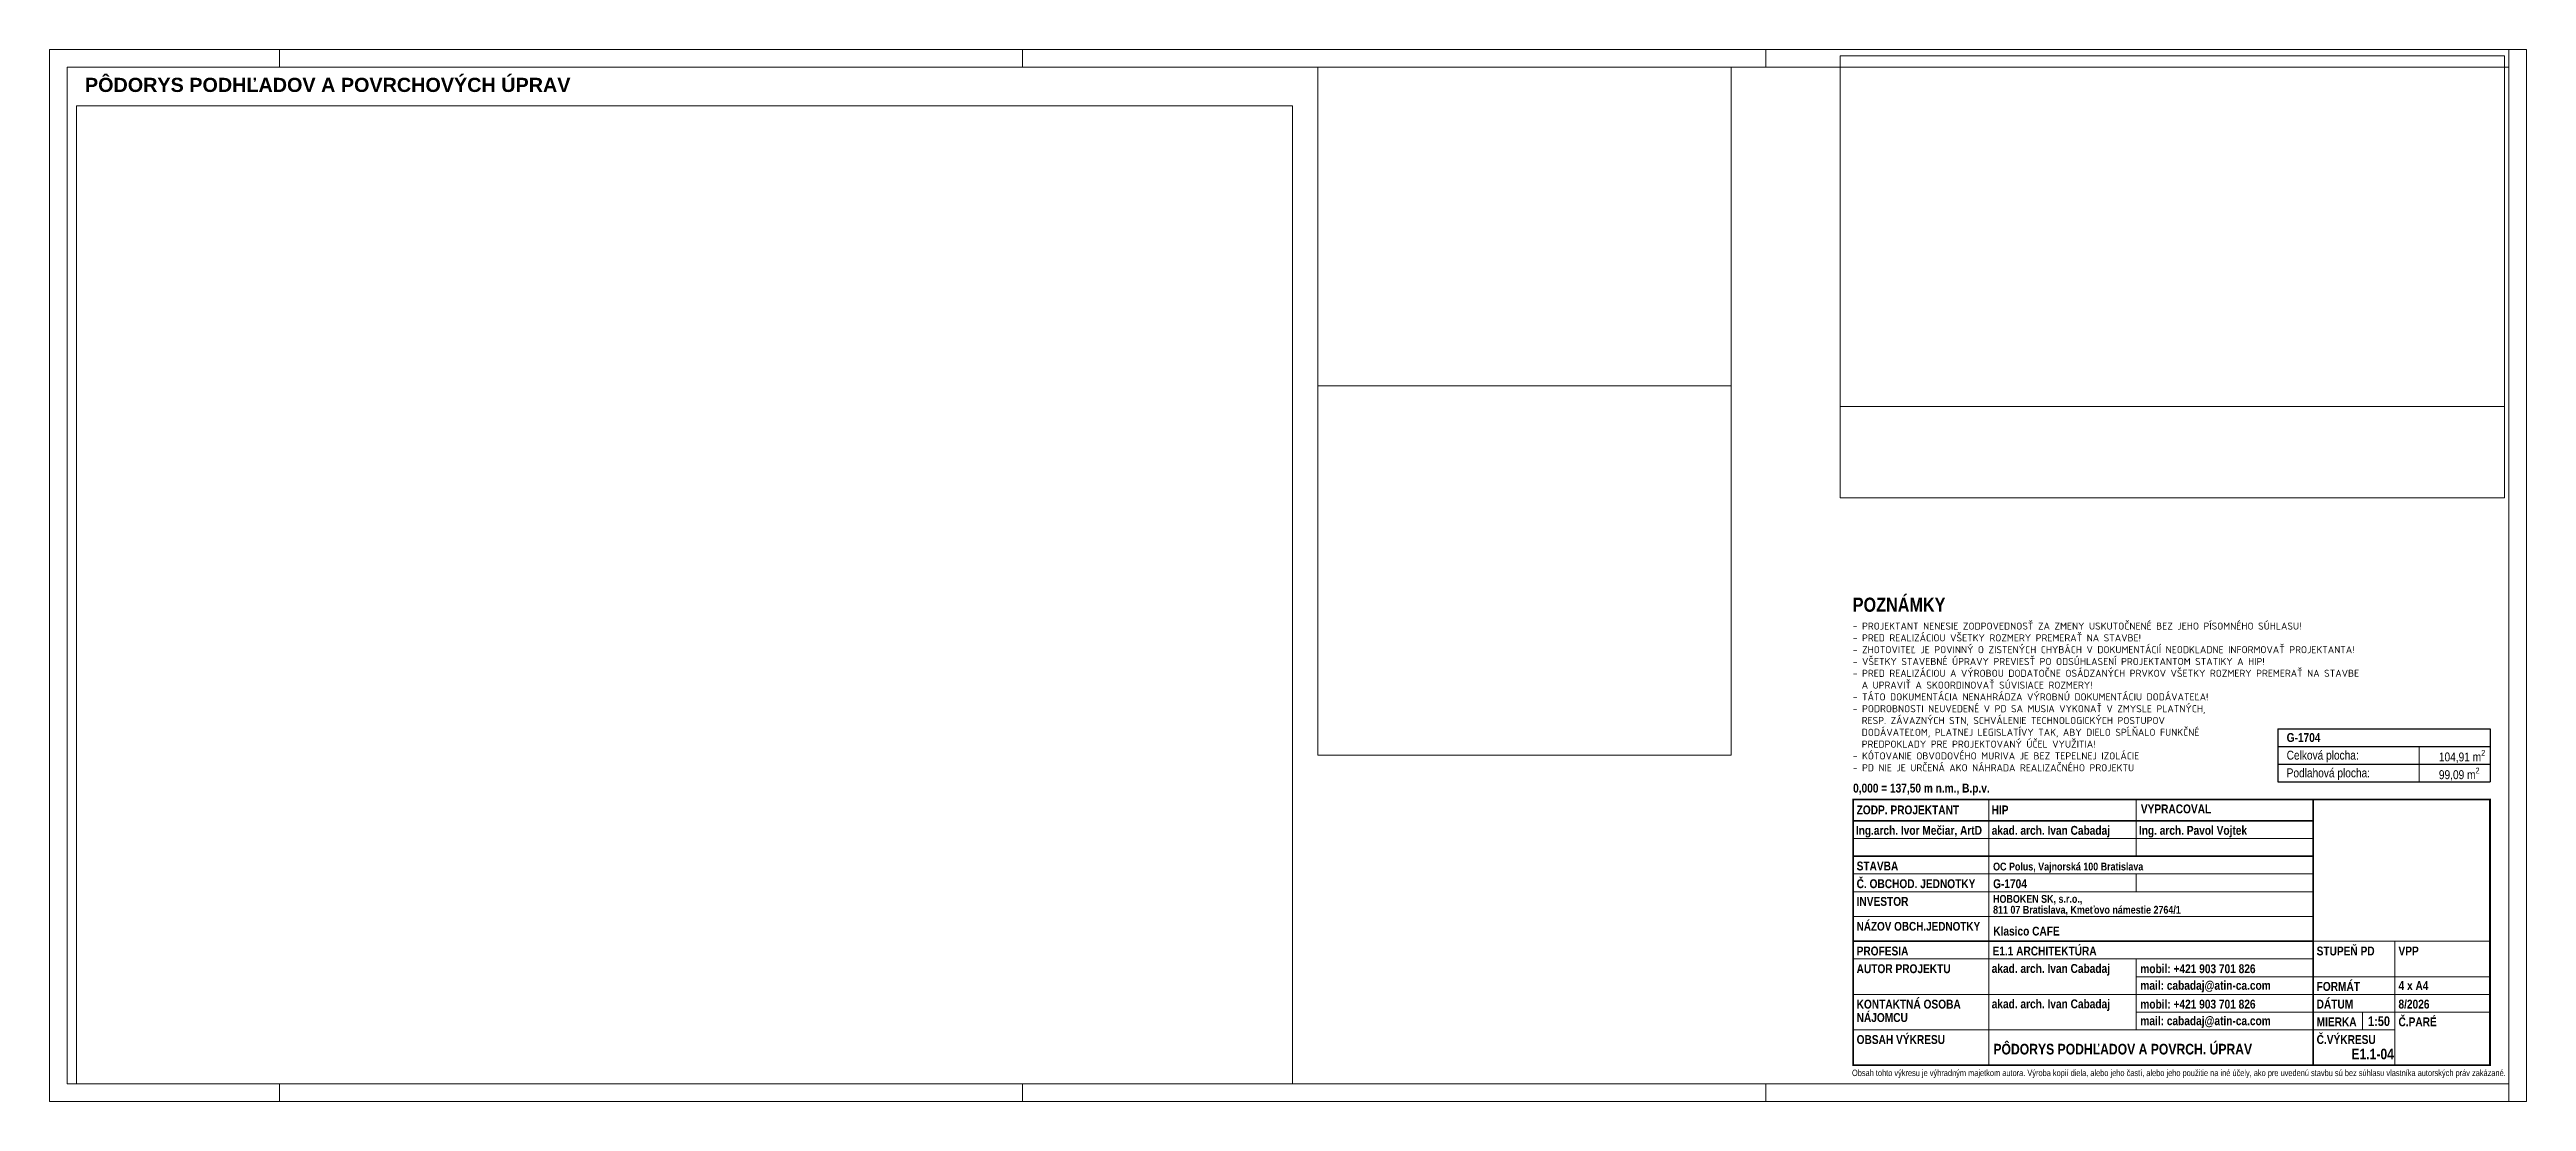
# Paper-space layout '04_PODORYS_PODHLADY' of a CAD drawing. Header units: millimetres. Extents: x -70 to 630, y 62 to 359.
import ezdxf
from ezdxf.enums import TextEntityAlignment as Align

# ---------------------------------------------------------------- set-up
doc = ezdxf.new("R2010")
doc.units = ezdxf.units.MM
doc.header["$LTSCALE"] = 100
for name, color, linetype, lineweight in [('E1_Ns_tx_50', 210, 'Continuous', 25), ('E1_ROZPISKA', 7, 'Continuous', 13), ('E1_TEXT', 7, 'Continuous', 15), ('G-ANNO-TTLB', 6, 'Continuous', 9)]:
    doc.layers.add(name, color=color, linetype=linetype, lineweight=lineweight)
doc.styles.add('A-BOLD', font='ARIALNB.TTF')
doc.styles.add('Arial Narrow', font='ARIALN.TTF', dxfattribs={"height": 75})
doc.styles.add('ARIAL ROZP', font='arial.ttf', dxfattribs={"width": 0.8})
doc.styles.add('Calibri', font='calibri.ttf', dxfattribs={"height": 200})

psp = doc.layouts.new('04_PODORYS_PODHLADY')

# ---------------------------------------------------------------- linework, layer by layer
at = {"lineweight": 5}
for points in [[(629.99, 61.52), (-70.01, 61.52), (-70.01, 358.52), (629.99, 358.52)], [(624.99, 66.52), (-65.01, 66.52), (-65.01, 353.52), (624.99, 353.52)]]:
    psp.add_lwpolyline(points, close=True, dxfattribs=at)
for points in [[(-5.01, 358.52), (-5.01, 353.52)], [(204.99, 358.52), (204.99, 353.52)], [(414.99, 358.52), (414.99, 353.52)], [(624.99, 358.52), (624.99, 353.52)], [(-5.01, 66.52), (-5.01, 61.52)], [(204.99, 66.52), (204.99, 61.52)], [(414.99, 66.52), (414.99, 61.52)], [(624.99, 66.52), (624.99, 61.52)]]:
    psp.add_lwpolyline(points, dxfattribs=at)
at = {"layer": 'E1_ROZPISKA', "color": 7, "linetype": 'Continuous', "lineweight": 25, "ltscale": 0.01}
for p, q in [((559.69, 166.74), (559.69, 151.74)), ((559.69, 166.74), (619.69, 166.74)), ((559.69, 166.74), (559.69, 151.74)), ((559.69, 161.74), (619.69, 161.74)), ((619.69, 166.74), (619.69, 151.74)), ((619.69, 166.74), (619.69, 151.74)), ((559.69, 156.74), (619.69, 156.74)), ((559.69, 151.74), (619.69, 151.74))]:
    psp.add_line(p, q, dxfattribs=at)
at = {"layer": 'E1_ROZPISKA', "color": 7, "linetype": 'Continuous', "lineweight": 13, "ltscale": 0.01}
for p, q in [((559.69, 161.74), (619.69, 161.74)), ((559.69, 161.74), (619.69, 161.74)), ((599.69, 161.74), (599.69, 151.74)), ((559.69, 156.74), (619.69, 156.74)), ((559.69, 156.74), (619.69, 156.74))]:
    psp.add_line(p, q, dxfattribs=at)
at = {"layer": 'E1_ROZPISKA'}
for p, q in [((478.09, 71.74), (478.09, 146.74)), ((519.69, 146.74), (519.69, 130.74)), ((439.69, 135.74), (569.69, 135.74)), ((439.69, 130.74), (569.69, 130.74)), ((439.69, 125.74), (569.69, 125.74)), ((519.69, 120.74), (519.69, 125.74)), ((439.69, 106.74), (569.69, 106.74)), ((569.69, 106.74), (619.69, 106.74)), ((592.82, 106.74), (592.82, 71.74)), ((519.69, 101.74), (519.69, 81.74)), ((569.69, 96.74), (619.69, 96.74)), ((569.69, 91.74), (619.69, 91.74)), ((569.69, 86.74), (619.69, 86.74)), ((583.67, 86.74), (583.67, 81.74)), ((569.69, 81.74), (592.82, 81.74))]:
    psp.add_line(p, q, dxfattribs=at)
at = {"layer": 'E1_ROZPISKA', "const_width": 0.5}
psp.add_lwpolyline([(439.69, 146.74), (619.69, 146.74), (619.69, 71.74), (439.69, 71.74)], close=True, dxfattribs=at)
for points in [[(439.69, 140.74), (569.69, 140.74)], [(569.69, 146.74), (569.69, 71.74)], [(439.69, 130.74), (569.69, 130.74)], [(439.69, 106.74), (569.69, 106.74)]]:
    psp.add_lwpolyline(points, dxfattribs=at)
at = {"layer": 'E1_ROZPISKA'}
for points in [[(439.69, 120.74), (569.69, 120.74)], [(439.69, 113.74), (569.69, 113.74)], [(439.69, 101.74), (569.69, 101.74)], [(439.69, 91.74), (569.69, 91.74)], [(519.69, 96.74), (569.69, 96.74)], [(519.69, 86.74), (569.69, 86.74)], [(439.69, 81.74), (569.69, 81.74)], [(439.69, 71.74), (569.69, 71.74)]]:
    psp.add_lwpolyline(points, dxfattribs=at)
at = {"layer": 'E1_TEXT'}
psp.add_line((592.82, 81.74), (592.82, 71.74), dxfattribs=at)

# ---------------------------------------------------------------- texts
at = {"layer": 'E1_Ns_tx_50', "linetype": 'Continuous', "lineweight": 50, "char_height": 4, "attachment_point": 4, "style": 'A-BOLD'}
for s, insert in [('\\A1;{\\fArial|b1|i0|c238|p34;PÔDORYS PODHĽADOV A POVRCHOVÝCH ÚPRAV}', (-60.01, 348.52)), ('\\A1;\\pxql;POZNÁMKY', (439.58, 201.74))]:
    psp.add_mtext(s, dxfattribs=dict(at, insert=insert))
at = {"layer": 'E1_ROZPISKA', "insert": (439.38, 70.47), "char_height": 1.8, "width": 209.079, "attachment_point": 1, "rotation": 360, "style": 'ARIAL ROZP'}
psp.add_mtext('\\pxt0.34;Obsah tohto výkresu je výhradným majetkom autora. Výroba kopií diela, alebo jeho častí, alebo jeho použitie na iné účely, ako pre uvedenú stavbu sú bez súhlasu vlastníka autorských práv zakázané.', dxfattribs=at)
at = {"layer": 'E1_TEXT', "style": 'A-BOLD'}
for s, height, p in [('0,000 = 137,50 m n.m., B.p.v. ', 2.5, (439.69, 148.74)), ('ZODP. PROJEKTANT', 2.5, (440.69, 142.58)), ('HIP', 2.5, (478.83, 142.58)), ('VYPRACOVAL', 2.5, (521.01, 142.87)), ('Ing.arch. Ivor Mečiar, ArtD', 2.5, (440.47, 136.81)), ('akad. arch. Ivan Cabadaj', 2.5, (478.87, 136.81)), ('Ing. arch. Pavol Vojtek', 2.5, (520.47, 136.81)), ('STAVBA', 2.5, (440.69, 126.74)), ('OC Polus, Vajnorská 100 Bratislava', 2.2, (479.26, 126.74)), ('Č. OBCHOD. JEDNOTKY', 2.5, (440.69, 121.74)), ('INVESTOR', 2.5, (440.69, 116.74)), ('G-1704', 2.5, (479.26, 121.74)), ('HOBOKEN SK, s.r.o.,', 2.2, (479.26, 117.6)), ('NÁZOV OBCH.JEDNOTKY', 2.45, (440.69, 109.74)), ('811 07 Bratislava, Kmeťovo námestie 2764/1', 2.2, (479.26, 114.53)), ('PROFESIA', 2.5, (440.69, 102.74)), ('E1.1 ARCHITEKTÚRA', 2.5, (479.09, 102.74)), ('Klasico CAFE', 2.5, (479.31, 108.36)), ('STUPEŇ PD', 2.5, (570.69, 102.74)), ('VPP', 2.5, (593.82, 102.74)), ('AUTOR PROJEKTU', 2.5, (440.69, 97.74)), ('akad. arch. Ivan Cabadaj', 2.5, (478.87, 97.81)), ('mobil: +421 903 701 826', 2.5, (520.87, 97.74)), ('mail: cabadaj@atin-ca.com', 2.5, (520.87, 93.04)), ('FORMÁT', 2.5, (570.69, 92.74)), ('4 x A4', 2.5, (593.85, 92.98)), ('KONTAKTNÁ OSOBA', 2.5, (440.69, 87.74)), ('NÁJOMCU', 2.5, (440.69, 83.95)), ('akad. arch. Ivan Cabadaj', 2.5, (478.87, 87.81)), ('mobil: +421 903 701 826', 2.5, (520.87, 87.74)), ('mail: cabadaj@atin-ca.com', 2.5, (520.87, 83.04)), ('DÁTUM', 2.5, (570.69, 87.74)), ('MIERKA', 2.5, (570.69, 82.74)), ('8/2026', 2.5, (593.82, 87.74)), ('Č.PARÉ', 2.5, (593.82, 82.74)), ('OBSAH VÝKRESU', 2.5, (440.69, 77.74)), ('PÔDORYS PODHĽADOV A POVRCH. ÚPRAV', 3, (479.34, 74.78)), ('Č.VÝKRESU', 2.5, (570.69, 77.74))]:
    psp.add_text(s, height=height, dxfattribs=at).set_placement(p)
at = {"layer": 'E1_TEXT', "color": 3, "style": 'A-BOLD'}
psp.add_text('1:50', height=2.7, dxfattribs=at).set_placement((585.23, 82.83))
at = {"layer": 'E1_TEXT', "style": 'A-BOLD'}
psp.add_text('E1.1-04', height=3, dxfattribs=at).set_placement((592.54, 72.5), align=Align.BOTTOM_RIGHT)
at = {"layer": 'E1_TEXT', "linetype": 'Continuous', "lineweight": 0, "insert": (562.22, 164.25), "char_height": 2.5, "attachment_point": 4, "style": 'A-BOLD'}
psp.add_mtext('\\A1;\\pxql;G-1704', dxfattribs=at)
at = {"layer": 'E1_TEXT', "linetype": 'Continuous', "lineweight": 50, "char_height": 2.5, "attachment_point": 4, "style": 'Arial Narrow'}
for s, insert in [('\\A1;\\pxql;Celková plocha:', (562.22, 158.91)), ('\\A1;{\\pql;\\fArial Narrow|b0|i0|c238|p34;Podlahová plocha:}', (562.22, 153.91)), ('\\A1;\\pxql;99,09 m{\\H0.66x;\\S2^  ;}', (605.24, 153.78)), ('\\A1;\\pxql;104,91 m{\\H0.66x;\\S2^  ;}', (605.24, 158.78))]:
    psp.add_mtext(s, dxfattribs=dict(at, insert=insert))
at = {"layer": 'G-ANNO-TTLB', "color": 7, "insert": (439.58, 196.74), "char_height": 2, "width": 162.0156, "attachment_point": 1, "style": 'Calibri'}
psp.add_mtext('{\\fISOCPEUR|b0|i0|c238|p34;\\C256;- PROJEKTANT NENESIE ZODPOVEDNOSŤ ZA ZMENY USKUTOČNENÉ BEZ JEHO PÍSOMNÉHO SÚHLASU!\\P- PRED REALIZÁCIOU VŠETKY ROZMERY PREMERAŤ NA STAVBE!\\P- ZHOTOVITEĽ JE POVINNÝ O ZISTENÝCH CHYBÁCH V DOKUMENTÁCIÍ NEODKLADNE INFORMOVAŤ PROJEKTANTA!\\P- VŠETKY STAVEBNÉ ÚPRAVY PREVIESŤ PO ODSÚHLASENÍ PROJEKTANTOM STATIKY A HIP!\\P- PRED REALIZÁCIOU A VÝROBOU DODATOČNE OSÁDZANÝCH PRVKOV VŠETKY ROZMERY PREMERAŤ NA STAVBE \\P  A UPRAVIŤ A SKOORDINOVAŤ SÚVISIACE ROZMERY!\\P- TÁTO DOKUMENTÁCIA NENAHRÁDZA VÝROBNÚ DOKUMENTÁCIU DODÁVATEĽA!\\P- PODROBNOSTI NEUVEDENÉ V PD SA MUSIA VYKONAŤ V ZMYSLE PLATNÝCH, \\P  RESP. ZÁVAZNÝCH STN, SCHVÁLENIE TECHNOLOGICKÝCH POSTUPOV \\P  DODÁVATEĽOM, PLATNEJ LEGISLATÍVY TAK, ABY DIELO SPĹŇALO FUNKČNÉ\\P  PREDPOKLADY PRE PROJEKTOVANÝ ÚČEL VYUŽITIA!\\P- KÓTOVANIE OBVODOVÉHO MURIVA JE BEZ TEPELNEJ IZOLÁCIE\\P- PD NIE JE URČENÁ AKO NÁHRADA REALIZAČNÉHO PROJEKTU}', dxfattribs=at)

# ---------------------------------------------------------------- viewports
at = {"layer": 'Defpoints', "color": 143, "true_color": 0x7aafdf}
for center, size, view_center_point, view_height, status in [((346.84, 308.54), (116.88, 89.9527), (66788.272, -19315.406), 4497.633, 3), ((529.89, 307.22), (187.73, 99.0454), (67731.179, 26841.972), 4952.26989, 5), ((346.84, 211.4), (116.88, 104.3211), (76552.005, -11080.215), 5216.05497, 4), ((529.89, 244.83), (187.73, 25.7281), (67738.726, 20020.123), 1286.40394, 6)]:
    psp.add_viewport(center=center, size=size, view_center_point=view_center_point, view_height=view_height, status=status, dxfattribs=at)
psp.add_viewport(center=(109.45, 204.56), size=(343.62, 276.089), view_center_point=(245505.554, 19549.53), view_height=13804.46455, dxfattribs=at)

doc.saveas('drawing.dxf')
